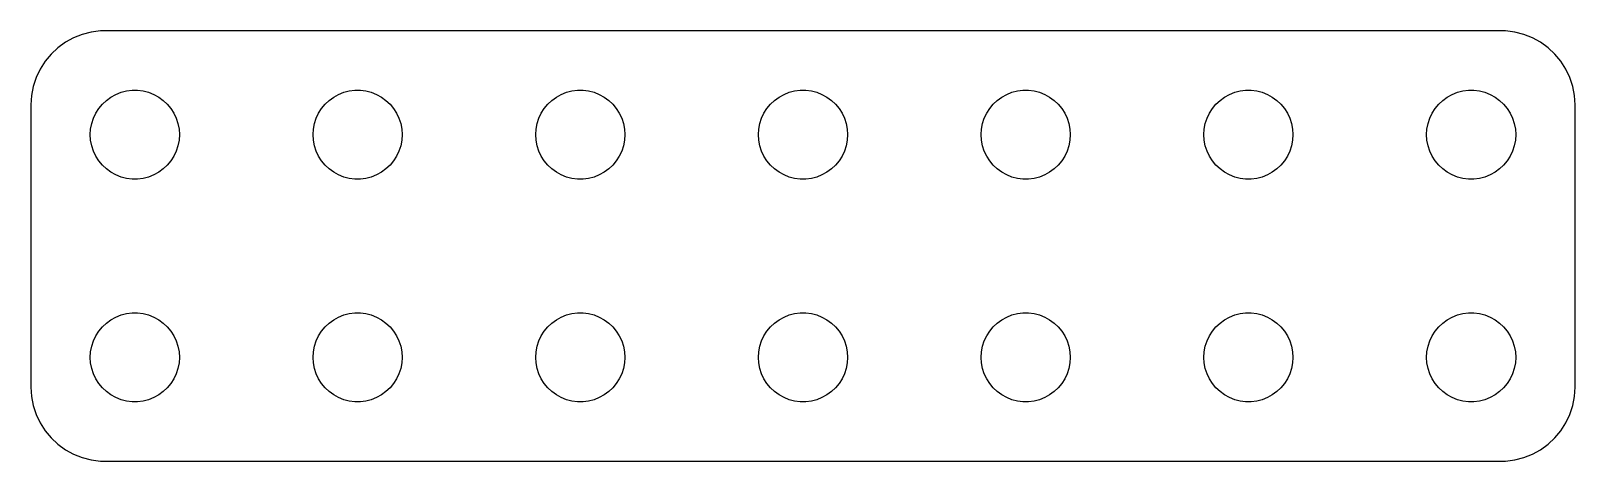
# Model space of a CAD drawing. Header units: metres. Extents: x -26 to 26, y -7.2 to 7.2.
import ezdxf

# ---------------------------------------------------------------- set-up
doc = ezdxf.new("R2010")
doc.units = ezdxf.units.M

msp = doc.modelspace()

# ---------------------------------------------------------------- linework, layer by layer
for p, q in [((-24.8396, 6.86081), (-25.0936, 6.67627)), ((-24.5644, 7.01205), (-24.8396, 6.86081)), ((-24.2725, 7.12764), (-24.5644, 7.01205)), ((-23.9684, 7.2057), (-24.2725, 7.12764)), ((-23.657, 7.24506), (-23.9684, 7.2057)), ((23.657, 7.24506), (-23.657, 7.24506)), ((23.9684, 7.2057), (23.657, 7.24506)), ((24.2725, 7.12764), (23.9684, 7.2057)), ((24.5644, 7.01205), (24.2725, 7.12764)), ((24.8396, 6.86081), (24.5644, 7.01205)), ((25.0936, 6.67627), (24.8396, 6.86081)), ((-25.3224, 6.46136), (-25.5225, 6.21945)), ((-25.0936, 6.67627), (-25.3224, 6.46136)), ((25.3224, 6.46136), (25.0936, 6.67627)), ((25.5225, 6.21945), (25.3224, 6.46136)), ((-25.6908, 5.95438), (-25.8244, 5.6703)), ((-25.5225, 6.21945), (-25.6908, 5.95438)), ((25.6908, 5.95438), (25.5225, 6.21945)), ((25.8244, 5.6703), (25.6908, 5.95438)), ((-25.9214, 5.37172), (-25.9803, 5.06332)), ((-25.8244, 5.6703), (-25.9214, 5.37172)), ((-22.9635, 5.17657), (-22.7811, 5.22342)), ((-22.7811, 5.22342), (-22.5942, 5.24704)), ((-22.5942, 5.24704), (-22.4058, 5.24704)), ((-22.4058, 5.24704), (-22.2189, 5.22342)), ((-22.2189, 5.22342), (-22.0365, 5.17657)), ((-15.4635, 5.17657), (-15.2811, 5.22342)), ((-15.2811, 5.22342), (-15.0942, 5.24704)), ((-15.0942, 5.24704), (-14.9058, 5.24704)), ((-14.9058, 5.24704), (-14.7189, 5.22342)), ((-14.7189, 5.22342), (-14.5365, 5.17657)), ((-7.96352, 5.17657), (-7.78107, 5.22342)), ((-7.78107, 5.22342), (-7.59418, 5.24704)), ((-7.59418, 5.24704), (-7.40581, 5.24704)), ((-7.40581, 5.24704), (-7.21892, 5.22342)), ((-7.21892, 5.22342), (-7.03647, 5.17657)), ((-0.463516, 5.17657), (-0.281067, 5.22342)), ((-0.281067, 5.22342), (-0.094177, 5.24704)), ((-0.094177, 5.24704), (0.094177, 5.24704)), ((0.094177, 5.24704), (0.281067, 5.22342)), ((0.281067, 5.22342), (0.463516, 5.17657)), ((7.03647, 5.17657), (7.21892, 5.22342)), ((7.21892, 5.22342), (7.40581, 5.24704)), ((7.40581, 5.24704), (7.59418, 5.24704)), ((7.59418, 5.24704), (7.78107, 5.22342)), ((7.78107, 5.22342), (7.96352, 5.17657)), ((14.5365, 5.17657), (14.7189, 5.22342)), ((14.7189, 5.22342), (14.9058, 5.24704)), ((14.9058, 5.24704), (15.0942, 5.24704)), ((15.0942, 5.24704), (15.2811, 5.22342)), ((15.2811, 5.22342), (15.4635, 5.17657)), ((22.0365, 5.17657), (22.2189, 5.22342)), ((22.2189, 5.22342), (22.4058, 5.24704)), ((22.4058, 5.24704), (22.5942, 5.24704)), ((22.5942, 5.24704), (22.7811, 5.22342)), ((22.7811, 5.22342), (22.9635, 5.17657)), ((25.9214, 5.37172), (25.8244, 5.6703)), ((25.9803, 5.06332), (25.9214, 5.37172)), ((-25.9803, 5.06332), (-26, 4.75)), ((-26, 4.75), (-26, -4.75)), ((-23.7135, 4.63167), (-23.5934, 4.77681)), ((-23.5934, 4.77681), (-23.4561, 4.90576)), ((-23.4561, 4.90576), (-23.3037, 5.01648)), ((-23.3037, 5.01648), (-23.1387, 5.10724)), ((-23.1387, 5.10724), (-22.9635, 5.17657)), ((-22.0365, 5.17657), (-21.8613, 5.10724)), ((-21.8613, 5.10724), (-21.6963, 5.01648)), ((-21.6963, 5.01648), (-21.5439, 4.90576)), ((-21.5439, 4.90576), (-21.4065, 4.77681)), ((-21.4065, 4.77681), (-21.2865, 4.63167)), ((-16.2135, 4.63167), (-16.0934, 4.77681)), ((-16.0934, 4.77681), (-15.9561, 4.90576)), ((-15.9561, 4.90576), (-15.8037, 5.01648)), ((-15.8037, 5.01648), (-15.6387, 5.10724)), ((-15.6387, 5.10724), (-15.4635, 5.17657)), ((-14.5365, 5.17657), (-14.3613, 5.10724)), ((-14.3613, 5.10724), (-14.1963, 5.01648)), ((-14.1963, 5.01648), (-14.0439, 4.90576)), ((-14.0439, 4.90576), (-13.9065, 4.77681)), ((-13.9065, 4.77681), (-13.7865, 4.63167)), ((-8.71352, 4.63167), (-8.59344, 4.77681)), ((-8.59344, 4.77681), (-8.45613, 4.90576)), ((-8.45613, 4.90576), (-8.30373, 5.01648)), ((-8.30373, 5.01648), (-8.13866, 5.10724)), ((-8.13866, 5.10724), (-7.96352, 5.17657)), ((-7.03647, 5.17657), (-6.86133, 5.10724)), ((-6.86133, 5.10724), (-6.69626, 5.01648)), ((-6.69626, 5.01648), (-6.54385, 4.90576)), ((-6.54385, 4.90576), (-6.40654, 4.77681)), ((-6.40654, 4.77681), (-6.28647, 4.63167)), ((-1.21352, 4.63167), (-1.09344, 4.77681)), ((-1.09344, 4.77681), (-0.956131, 4.90576)), ((-0.956131, 4.90576), (-0.803726, 5.01648)), ((-0.803726, 5.01648), (-0.638657, 5.10724)), ((-0.638657, 5.10724), (-0.463516, 5.17657)), ((0.463516, 5.17657), (0.638657, 5.10724)), ((0.638657, 5.10724), (0.803726, 5.01648)), ((0.803726, 5.01648), (0.956131, 4.90576)), ((0.956131, 4.90576), (1.09344, 4.77681)), ((1.09344, 4.77681), (1.21352, 4.63167)), ((6.28647, 4.63167), (6.40654, 4.77681)), ((6.40654, 4.77681), (6.54385, 4.90576)), ((6.54385, 4.90576), (6.69626, 5.01648)), ((6.69626, 5.01648), (6.86133, 5.10724)), ((6.86133, 5.10724), (7.03647, 5.17657)), ((7.96352, 5.17657), (8.13866, 5.10724)), ((8.13866, 5.10724), (8.30373, 5.01648)), ((8.30373, 5.01648), (8.45613, 4.90576)), ((8.45613, 4.90576), (8.59344, 4.77681)), ((8.59344, 4.77681), (8.71352, 4.63167)), ((13.7865, 4.63167), (13.9065, 4.77681)), ((13.9065, 4.77681), (14.0439, 4.90576)), ((14.0439, 4.90576), (14.1963, 5.01648)), ((14.1963, 5.01648), (14.3613, 5.10724)), ((14.3613, 5.10724), (14.5365, 5.17657)), ((15.4635, 5.17657), (15.6387, 5.10724)), ((15.6387, 5.10724), (15.8037, 5.01648)), ((15.8037, 5.01648), (15.9561, 4.90576)), ((15.9561, 4.90576), (16.0934, 4.77681)), ((16.0934, 4.77681), (16.2135, 4.63167)), ((21.2865, 4.63167), (21.4065, 4.77681)), ((21.4065, 4.77681), (21.5439, 4.90576)), ((21.5439, 4.90576), (21.6963, 5.01648)), ((21.6963, 5.01648), (21.8613, 5.10724)), ((21.8613, 5.10724), (22.0365, 5.17657)), ((22.9635, 5.17657), (23.1387, 5.10724)), ((23.1387, 5.10724), (23.3037, 5.01648)), ((23.3037, 5.01648), (23.4561, 4.90576)), ((23.4561, 4.90576), (23.5934, 4.77681)), ((23.5934, 4.77681), (23.7135, 4.63167)), ((26, 4.75), (25.9803, 5.06332)), ((26, -4.75), (26, 4.75)), ((-23.9529, 4.12303), (-23.8947, 4.30219)), ((-23.8947, 4.30219), (-23.8145, 4.47263)), ((-23.8145, 4.47263), (-23.7135, 4.63167)), ((-21.2865, 4.63167), (-21.1855, 4.47263)), ((-21.1855, 4.47263), (-21.1053, 4.30219)), ((-21.1053, 4.30219), (-21.0471, 4.12303)), ((-16.4529, 4.12303), (-16.3947, 4.30219)), ((-16.3947, 4.30219), (-16.3145, 4.47263)), ((-16.3145, 4.47263), (-16.2135, 4.63167)), ((-13.7865, 4.63167), (-13.6855, 4.47263)), ((-13.6855, 4.47263), (-13.6053, 4.30219)), ((-13.6053, 4.30219), (-13.5471, 4.12303)), ((-8.95287, 4.12303), (-8.89465, 4.30219)), ((-8.89465, 4.30219), (-8.81445, 4.47263)), ((-8.81445, 4.47263), (-8.71352, 4.63167)), ((-6.28647, 4.63167), (-6.18553, 4.47263)), ((-6.18553, 4.47263), (-6.10533, 4.30219)), ((-6.10533, 4.30219), (-6.04712, 4.12303)), ((-1.45287, 4.12303), (-1.39465, 4.30219)), ((-1.39465, 4.30219), (-1.31445, 4.47263)), ((-1.31445, 4.47263), (-1.21352, 4.63167)), ((1.21352, 4.63167), (1.31445, 4.47263)), ((1.31445, 4.47263), (1.39465, 4.30219)), ((1.39465, 4.30219), (1.45287, 4.12303)), ((6.04712, 4.12303), (6.10533, 4.30219)), ((6.10533, 4.30219), (6.18553, 4.47263)), ((6.18553, 4.47263), (6.28647, 4.63167)), ((8.71352, 4.63167), (8.81445, 4.47263)), ((8.81445, 4.47263), (8.89465, 4.30219)), ((8.89465, 4.30219), (8.95287, 4.12303)), ((13.5471, 4.12303), (13.6053, 4.30219)), ((13.6053, 4.30219), (13.6855, 4.47263)), ((13.6855, 4.47263), (13.7865, 4.63167)), ((16.2135, 4.63167), (16.3145, 4.47263)), ((16.3145, 4.47263), (16.3947, 4.30219)), ((16.3947, 4.30219), (16.4529, 4.12303)), ((21.0471, 4.12303), (21.1053, 4.30219)), ((21.1053, 4.30219), (21.1855, 4.47263)), ((21.1855, 4.47263), (21.2865, 4.63167)), ((23.7135, 4.63167), (23.8145, 4.47263)), ((23.8145, 4.47263), (23.8947, 4.30219)), ((23.8947, 4.30219), (23.9529, 4.12303)), ((-24, 3.75), (-23.9882, 3.93799)), ((-23.9882, 3.562), (-24, 3.75)), ((-23.9882, 3.93799), (-23.9529, 4.12303)), ((-21.0471, 4.12303), (-21.0118, 3.93799)), ((-21.0118, 3.93799), (-21, 3.75)), ((-21, 3.75), (-21.0118, 3.562)), ((-16.5, 3.75), (-16.4882, 3.93799)), ((-16.4882, 3.562), (-16.5, 3.75)), ((-16.4882, 3.93799), (-16.4529, 4.12303)), ((-13.5471, 4.12303), (-13.5118, 3.93799)), ((-13.5118, 3.93799), (-13.5, 3.75)), ((-13.5, 3.75), (-13.5118, 3.562)), ((-9, 3.75), (-8.98816, 3.93799)), ((-8.98816, 3.562), (-9, 3.75)), ((-8.98816, 3.93799), (-8.95287, 4.12303)), ((-6.04712, 4.12303), (-6.01183, 3.93799)), ((-6.01183, 3.93799), (-6, 3.75)), ((-6, 3.75), (-6.01183, 3.562)), ((-1.5, 3.75), (-1.48816, 3.93799)), ((-1.48816, 3.562), (-1.5, 3.75)), ((-1.48816, 3.93799), (-1.45287, 4.12303)), ((1.45287, 4.12303), (1.48816, 3.93799)), ((1.48816, 3.93799), (1.5, 3.75)), ((1.5, 3.75), (1.48816, 3.562)), ((6, 3.75), (6.01183, 3.93799)), ((6.01183, 3.562), (6, 3.75)), ((6.01183, 3.93799), (6.04712, 4.12303)), ((8.95287, 4.12303), (8.98816, 3.93799)), ((8.98816, 3.93799), (9, 3.75)), ((9, 3.75), (8.98816, 3.562)), ((13.5, 3.75), (13.5118, 3.93799)), ((13.5118, 3.562), (13.5, 3.75)), ((13.5118, 3.93799), (13.5471, 4.12303)), ((16.4529, 4.12303), (16.4882, 3.93799)), ((16.4882, 3.93799), (16.5, 3.75)), ((16.5, 3.75), (16.4882, 3.562)), ((21, 3.75), (21.0118, 3.93799)), ((21.0118, 3.562), (21, 3.75)), ((21.0118, 3.93799), (21.0471, 4.12303)), ((23.9529, 4.12303), (23.9882, 3.93799)), ((23.9882, 3.93799), (24, 3.75)), ((24, 3.75), (23.9882, 3.562)), ((-23.9529, 3.37695), (-23.9882, 3.562)), ((-23.8947, 3.1978), (-23.9529, 3.37695)), ((-23.8145, 3.02736), (-23.8947, 3.1978)), ((-21.1053, 3.1978), (-21.1855, 3.02736)), ((-21.0471, 3.37695), (-21.1053, 3.1978)), ((-21.0118, 3.562), (-21.0471, 3.37695)), ((-16.4529, 3.37695), (-16.4882, 3.562)), ((-16.3947, 3.1978), (-16.4529, 3.37695)), ((-16.3145, 3.02736), (-16.3947, 3.1978)), ((-13.6053, 3.1978), (-13.6855, 3.02736)), ((-13.5471, 3.37695), (-13.6053, 3.1978)), ((-13.5118, 3.562), (-13.5471, 3.37695)), ((-8.95287, 3.37695), (-8.98816, 3.562)), ((-8.89465, 3.1978), (-8.95287, 3.37695)), ((-8.81445, 3.02736), (-8.89465, 3.1978)), ((-6.10533, 3.1978), (-6.18553, 3.02736)), ((-6.04712, 3.37695), (-6.10533, 3.1978)), ((-6.01183, 3.562), (-6.04712, 3.37695)), ((-1.45287, 3.37695), (-1.48816, 3.562)), ((-1.39465, 3.1978), (-1.45287, 3.37695)), ((-1.31445, 3.02736), (-1.39465, 3.1978)), ((1.39465, 3.1978), (1.31445, 3.02736)), ((1.45287, 3.37695), (1.39465, 3.1978)), ((1.48816, 3.562), (1.45287, 3.37695)), ((6.04712, 3.37695), (6.01183, 3.562)), ((6.10533, 3.1978), (6.04712, 3.37695)), ((6.18553, 3.02736), (6.10533, 3.1978)), ((8.89465, 3.1978), (8.81445, 3.02736)), ((8.95287, 3.37695), (8.89465, 3.1978)), ((8.98816, 3.562), (8.95287, 3.37695)), ((13.5471, 3.37695), (13.5118, 3.562)), ((13.6053, 3.1978), (13.5471, 3.37695)), ((13.6855, 3.02736), (13.6053, 3.1978)), ((16.3947, 3.1978), (16.3145, 3.02736)), ((16.4529, 3.37695), (16.3947, 3.1978)), ((16.4882, 3.562), (16.4529, 3.37695)), ((21.0471, 3.37695), (21.0118, 3.562)), ((21.1053, 3.1978), (21.0471, 3.37695)), ((21.1855, 3.02736), (21.1053, 3.1978)), ((23.8947, 3.1978), (23.8145, 3.02736)), ((23.9529, 3.37695), (23.8947, 3.1978)), ((23.9882, 3.562), (23.9529, 3.37695)), ((-23.7135, 2.86832), (-23.8145, 3.02736)), ((-23.5934, 2.72318), (-23.7135, 2.86832)), ((-23.4561, 2.59422), (-23.5934, 2.72318)), ((-21.4065, 2.72318), (-21.5439, 2.59422)), ((-21.2865, 2.86832), (-21.4065, 2.72318)), ((-21.1855, 3.02736), (-21.2865, 2.86832)), ((-16.2135, 2.86832), (-16.3145, 3.02736)), ((-16.0934, 2.72318), (-16.2135, 2.86832)), ((-15.9561, 2.59422), (-16.0934, 2.72318)), ((-13.9065, 2.72318), (-14.0439, 2.59422)), ((-13.7865, 2.86832), (-13.9065, 2.72318)), ((-13.6855, 3.02736), (-13.7865, 2.86832)), ((-8.71352, 2.86832), (-8.81445, 3.02736)), ((-8.59344, 2.72318), (-8.71352, 2.86832)), ((-8.45613, 2.59422), (-8.59344, 2.72318)), ((-6.40654, 2.72318), (-6.54385, 2.59422)), ((-6.28647, 2.86832), (-6.40654, 2.72318)), ((-6.18553, 3.02736), (-6.28647, 2.86832)), ((-1.21352, 2.86832), (-1.31445, 3.02736)), ((-1.09344, 2.72318), (-1.21352, 2.86832)), ((-0.956131, 2.59422), (-1.09344, 2.72318)), ((1.09344, 2.72318), (0.956131, 2.59422)), ((1.21352, 2.86832), (1.09344, 2.72318)), ((1.31445, 3.02736), (1.21352, 2.86832)), ((6.28647, 2.86832), (6.18553, 3.02736)), ((6.40654, 2.72318), (6.28647, 2.86832)), ((6.54385, 2.59422), (6.40654, 2.72318)), ((8.59344, 2.72318), (8.45613, 2.59422)), ((8.71352, 2.86832), (8.59344, 2.72318)), ((8.81445, 3.02736), (8.71352, 2.86832)), ((13.7865, 2.86832), (13.6855, 3.02736)), ((13.9065, 2.72318), (13.7865, 2.86832)), ((14.0439, 2.59422), (13.9065, 2.72318)), ((16.0934, 2.72318), (15.9561, 2.59422)), ((16.2135, 2.86832), (16.0934, 2.72318)), ((16.3145, 3.02736), (16.2135, 2.86832)), ((21.2865, 2.86832), (21.1855, 3.02736)), ((21.4065, 2.72318), (21.2865, 2.86832)), ((21.5439, 2.59422), (21.4065, 2.72318)), ((23.5934, 2.72318), (23.4561, 2.59422)), ((23.7135, 2.86832), (23.5934, 2.72318)), ((23.8145, 3.02736), (23.7135, 2.86832)), ((-23.3037, 2.48351), (-23.4561, 2.59422)), ((-23.1387, 2.39275), (-23.3037, 2.48351)), ((-22.9635, 2.32341), (-23.1387, 2.39275)), ((-22.7811, 2.27657), (-22.9635, 2.32341)), ((-22.5942, 2.25294), (-22.7811, 2.27657)), ((-22.4058, 2.25294), (-22.5942, 2.25294)), ((-22.2189, 2.27657), (-22.4058, 2.25294)), ((-22.0365, 2.32341), (-22.2189, 2.27657)), ((-21.8613, 2.39275), (-22.0365, 2.32341)), ((-21.6963, 2.48351), (-21.8613, 2.39275)), ((-21.5439, 2.59422), (-21.6963, 2.48351)), ((-15.8037, 2.48351), (-15.9561, 2.59422)), ((-15.6387, 2.39275), (-15.8037, 2.48351)), ((-15.4635, 2.32341), (-15.6387, 2.39275)), ((-15.2811, 2.27657), (-15.4635, 2.32341)), ((-15.0942, 2.25294), (-15.2811, 2.27657)), ((-14.9058, 2.25294), (-15.0942, 2.25294)), ((-14.7189, 2.27657), (-14.9058, 2.25294)), ((-14.5365, 2.32341), (-14.7189, 2.27657)), ((-14.3613, 2.39275), (-14.5365, 2.32341)), ((-14.1963, 2.48351), (-14.3613, 2.39275)), ((-14.0439, 2.59422), (-14.1963, 2.48351)), ((-8.30373, 2.48351), (-8.45613, 2.59422)), ((-8.13866, 2.39275), (-8.30373, 2.48351)), ((-7.96352, 2.32341), (-8.13866, 2.39275)), ((-7.78107, 2.27657), (-7.96352, 2.32341)), ((-7.59418, 2.25294), (-7.78107, 2.27657)), ((-7.40581, 2.25294), (-7.59418, 2.25294)), ((-7.21892, 2.27657), (-7.40581, 2.25294)), ((-7.03647, 2.32341), (-7.21892, 2.27657)), ((-6.86133, 2.39275), (-7.03647, 2.32341)), ((-6.69626, 2.48351), (-6.86133, 2.39275)), ((-6.54385, 2.59422), (-6.69626, 2.48351)), ((-0.803726, 2.48351), (-0.956131, 2.59422)), ((-0.638657, 2.39275), (-0.803726, 2.48351)), ((-0.463516, 2.32341), (-0.638657, 2.39275)), ((-0.281067, 2.27657), (-0.463516, 2.32341)), ((-0.094177, 2.25294), (-0.281067, 2.27657)), ((0.094177, 2.25294), (-0.094177, 2.25294)), ((0.281067, 2.27657), (0.094177, 2.25294)), ((0.463516, 2.32341), (0.281067, 2.27657)), ((0.638657, 2.39275), (0.463516, 2.32341)), ((0.803726, 2.48351), (0.638657, 2.39275)), ((0.956131, 2.59422), (0.803726, 2.48351)), ((6.69626, 2.48351), (6.54385, 2.59422)), ((6.86133, 2.39275), (6.69626, 2.48351)), ((7.03647, 2.32341), (6.86133, 2.39275)), ((7.21892, 2.27657), (7.03647, 2.32341)), ((7.40581, 2.25294), (7.21892, 2.27657)), ((7.59418, 2.25294), (7.40581, 2.25294)), ((7.78107, 2.27657), (7.59418, 2.25294)), ((7.96352, 2.32341), (7.78107, 2.27657)), ((8.13866, 2.39275), (7.96352, 2.32341)), ((8.30373, 2.48351), (8.13866, 2.39275)), ((8.45613, 2.59422), (8.30373, 2.48351)), ((14.1963, 2.48351), (14.0439, 2.59422)), ((14.3613, 2.39275), (14.1963, 2.48351)), ((14.5365, 2.32341), (14.3613, 2.39275)), ((14.7189, 2.27657), (14.5365, 2.32341)), ((14.9058, 2.25294), (14.7189, 2.27657)), ((15.0942, 2.25294), (14.9058, 2.25294)), ((15.2811, 2.27657), (15.0942, 2.25294)), ((15.4635, 2.32341), (15.2811, 2.27657)), ((15.6387, 2.39275), (15.4635, 2.32341)), ((15.8037, 2.48351), (15.6387, 2.39275)), ((15.9561, 2.59422), (15.8037, 2.48351)), ((21.6963, 2.48351), (21.5439, 2.59422)), ((21.8613, 2.39275), (21.6963, 2.48351)), ((22.0365, 2.32341), (21.8613, 2.39275)), ((22.2189, 2.27657), (22.0365, 2.32341)), ((22.4058, 2.25294), (22.2189, 2.27657)), ((22.5942, 2.25294), (22.4058, 2.25294)), ((22.7811, 2.27657), (22.5942, 2.25294)), ((22.9635, 2.32341), (22.7811, 2.27657)), ((23.1387, 2.39275), (22.9635, 2.32341)), ((23.3037, 2.48351), (23.1387, 2.39275)), ((23.4561, 2.59422), (23.3037, 2.48351)), ((-23.5934, -2.72318), (-23.4561, -2.59422)), ((-23.4561, -2.59422), (-23.3037, -2.48351)), ((-23.3037, -2.48351), (-23.1387, -2.39275)), ((-23.1387, -2.39275), (-22.9635, -2.32341)), ((-22.9635, -2.32341), (-22.7811, -2.27657)), ((-22.7811, -2.27657), (-22.5942, -2.25294)), ((-22.5942, -2.25294), (-22.4058, -2.25294)), ((-22.4058, -2.25294), (-22.2189, -2.27657)), ((-22.2189, -2.27657), (-22.0365, -2.32341)), ((-22.0365, -2.32341), (-21.8613, -2.39275)), ((-21.8613, -2.39275), (-21.6963, -2.48351)), ((-21.6963, -2.48351), (-21.5439, -2.59422)), ((-21.5439, -2.59422), (-21.4065, -2.72318)), ((-16.0934, -2.72318), (-15.9561, -2.59422)), ((-15.9561, -2.59422), (-15.8037, -2.48351)), ((-15.8037, -2.48351), (-15.6387, -2.39275)), ((-15.6387, -2.39275), (-15.4635, -2.32341)), ((-15.4635, -2.32341), (-15.2811, -2.27657)), ((-15.2811, -2.27657), (-15.0942, -2.25294)), ((-15.0942, -2.25294), (-14.9058, -2.25294)), ((-14.9058, -2.25294), (-14.7189, -2.27657)), ((-14.7189, -2.27657), (-14.5365, -2.32341)), ((-14.5365, -2.32341), (-14.3613, -2.39275)), ((-14.3613, -2.39275), (-14.1963, -2.48351)), ((-14.1963, -2.48351), (-14.0439, -2.59422)), ((-14.0439, -2.59422), (-13.9065, -2.72318)), ((-8.59344, -2.72318), (-8.45613, -2.59422)), ((-8.45613, -2.59422), (-8.30373, -2.48351)), ((-8.30373, -2.48351), (-8.13866, -2.39275)), ((-8.13866, -2.39275), (-7.96352, -2.32341)), ((-7.96352, -2.32341), (-7.78107, -2.27657)), ((-7.78107, -2.27657), (-7.59418, -2.25294)), ((-7.59418, -2.25294), (-7.40581, -2.25294)), ((-7.40581, -2.25294), (-7.21892, -2.27657)), ((-7.21892, -2.27657), (-7.03647, -2.32341)), ((-7.03647, -2.32341), (-6.86133, -2.39275)), ((-6.86133, -2.39275), (-6.69626, -2.48351)), ((-6.69626, -2.48351), (-6.54385, -2.59422)), ((-6.54385, -2.59422), (-6.40654, -2.72318)), ((-1.09344, -2.72318), (-0.956131, -2.59422)), ((-0.956131, -2.59422), (-0.803726, -2.48351)), ((-0.803726, -2.48351), (-0.638657, -2.39275)), ((-0.638657, -2.39275), (-0.463516, -2.32341)), ((-0.463516, -2.32341), (-0.281067, -2.27657)), ((-0.281067, -2.27657), (-0.094177, -2.25294)), ((-0.094177, -2.25294), (0.094177, -2.25294)), ((0.094177, -2.25294), (0.281067, -2.27657)), ((0.281067, -2.27657), (0.463516, -2.32341)), ((0.463516, -2.32341), (0.638657, -2.39275)), ((0.638657, -2.39275), (0.803726, -2.48351)), ((0.803726, -2.48351), (0.956131, -2.59422)), ((0.956131, -2.59422), (1.09344, -2.72318)), ((6.40654, -2.72318), (6.54385, -2.59422)), ((6.54385, -2.59422), (6.69626, -2.48351)), ((6.69626, -2.48351), (6.86133, -2.39275)), ((6.86133, -2.39275), (7.03647, -2.32341)), ((7.03647, -2.32341), (7.21892, -2.27657)), ((7.21892, -2.27657), (7.40581, -2.25294)), ((7.40581, -2.25294), (7.59418, -2.25294)), ((7.59418, -2.25294), (7.78107, -2.27657)), ((7.78107, -2.27657), (7.96352, -2.32341)), ((7.96352, -2.32341), (8.13866, -2.39275)), ((8.13866, -2.39275), (8.30373, -2.48351)), ((8.30373, -2.48351), (8.45613, -2.59422)), ((8.45613, -2.59422), (8.59344, -2.72318)), ((13.9065, -2.72318), (14.0439, -2.59422)), ((14.0439, -2.59422), (14.1963, -2.48351)), ((14.1963, -2.48351), (14.3613, -2.39275)), ((14.3613, -2.39275), (14.5365, -2.32341)), ((14.5365, -2.32341), (14.7189, -2.27657)), ((14.7189, -2.27657), (14.9058, -2.25294)), ((14.9058, -2.25294), (15.0942, -2.25294)), ((15.0942, -2.25294), (15.2811, -2.27657)), ((15.2811, -2.27657), (15.4635, -2.32341)), ((15.4635, -2.32341), (15.6387, -2.39275)), ((15.6387, -2.39275), (15.8037, -2.48351)), ((15.8037, -2.48351), (15.9561, -2.59422)), ((15.9561, -2.59422), (16.0934, -2.72318)), ((21.4065, -2.72318), (21.5439, -2.59422)), ((21.5439, -2.59422), (21.6963, -2.48351)), ((21.6963, -2.48351), (21.8613, -2.39275)), ((21.8613, -2.39275), (22.0365, -2.32341)), ((22.0365, -2.32341), (22.2189, -2.27657)), ((22.2189, -2.27657), (22.4058, -2.25294)), ((22.4058, -2.25294), (22.5942, -2.25294)), ((22.5942, -2.25294), (22.7811, -2.27657)), ((22.7811, -2.27657), (22.9635, -2.32341)), ((22.9635, -2.32341), (23.1387, -2.39275)), ((23.1387, -2.39275), (23.3037, -2.48351)), ((23.3037, -2.48351), (23.4561, -2.59422)), ((23.4561, -2.59422), (23.5934, -2.72318)), ((-23.8947, -3.1978), (-23.8145, -3.02736)), ((-23.8145, -3.02736), (-23.7135, -2.86832)), ((-23.7135, -2.86832), (-23.5934, -2.72318)), ((-21.4065, -2.72318), (-21.2865, -2.86832)), ((-21.2865, -2.86832), (-21.1855, -3.02736)), ((-21.1855, -3.02736), (-21.1053, -3.1978)), ((-16.3947, -3.1978), (-16.3145, -3.02736)), ((-16.3145, -3.02736), (-16.2135, -2.86832)), ((-16.2135, -2.86832), (-16.0934, -2.72318)), ((-13.9065, -2.72318), (-13.7865, -2.86832)), ((-13.7865, -2.86832), (-13.6855, -3.02736)), ((-13.6855, -3.02736), (-13.6053, -3.1978)), ((-8.89465, -3.1978), (-8.81445, -3.02736)), ((-8.81445, -3.02736), (-8.71352, -2.86832)), ((-8.71352, -2.86832), (-8.59344, -2.72318)), ((-6.40654, -2.72318), (-6.28647, -2.86832)), ((-6.28647, -2.86832), (-6.18553, -3.02736)), ((-6.18553, -3.02736), (-6.10533, -3.1978)), ((-1.39465, -3.1978), (-1.31445, -3.02736)), ((-1.31445, -3.02736), (-1.21352, -2.86832)), ((-1.21352, -2.86832), (-1.09344, -2.72318)), ((1.09344, -2.72318), (1.21352, -2.86832)), ((1.21352, -2.86832), (1.31445, -3.02736)), ((1.31445, -3.02736), (1.39465, -3.1978)), ((6.10533, -3.1978), (6.18553, -3.02736)), ((6.18553, -3.02736), (6.28647, -2.86832)), ((6.28647, -2.86832), (6.40654, -2.72318)), ((8.59344, -2.72318), (8.71352, -2.86832)), ((8.71352, -2.86832), (8.81445, -3.02736)), ((8.81445, -3.02736), (8.89465, -3.1978)), ((13.6053, -3.1978), (13.6855, -3.02736)), ((13.6855, -3.02736), (13.7865, -2.86832)), ((13.7865, -2.86832), (13.9065, -2.72318)), ((16.0934, -2.72318), (16.2135, -2.86832)), ((16.2135, -2.86832), (16.3145, -3.02736)), ((16.3145, -3.02736), (16.3947, -3.1978)), ((21.1053, -3.1978), (21.1855, -3.02736)), ((21.1855, -3.02736), (21.2865, -2.86832)), ((21.2865, -2.86832), (21.4065, -2.72318)), ((23.5934, -2.72318), (23.7135, -2.86832)), ((23.7135, -2.86832), (23.8145, -3.02736)), ((23.8145, -3.02736), (23.8947, -3.1978)), ((-24, -3.75), (-23.9882, -3.562)), ((-23.9882, -3.562), (-23.9529, -3.37695)), ((-23.9529, -3.37695), (-23.8947, -3.1978)), ((-21.1053, -3.1978), (-21.0471, -3.37695)), ((-21.0471, -3.37695), (-21.0118, -3.562)), ((-21.0118, -3.562), (-21, -3.75)), ((-16.5, -3.75), (-16.4882, -3.562)), ((-16.4882, -3.562), (-16.4529, -3.37695)), ((-16.4529, -3.37695), (-16.3947, -3.1978)), ((-13.6053, -3.1978), (-13.5471, -3.37695)), ((-13.5471, -3.37695), (-13.5118, -3.562)), ((-13.5118, -3.562), (-13.5, -3.75)), ((-9, -3.75), (-8.98816, -3.562)), ((-8.98816, -3.562), (-8.95287, -3.37695)), ((-8.95287, -3.37695), (-8.89465, -3.1978)), ((-6.10533, -3.1978), (-6.04712, -3.37695)), ((-6.04712, -3.37695), (-6.01183, -3.562)), ((-6.01183, -3.562), (-6, -3.75)), ((-1.5, -3.75), (-1.48816, -3.562)), ((-1.48816, -3.562), (-1.45287, -3.37695)), ((-1.45287, -3.37695), (-1.39465, -3.1978)), ((1.39465, -3.1978), (1.45287, -3.37695)), ((1.45287, -3.37695), (1.48816, -3.562)), ((1.48816, -3.562), (1.5, -3.75)), ((6, -3.75), (6.01183, -3.562)), ((6.01183, -3.562), (6.04712, -3.37695)), ((6.04712, -3.37695), (6.10533, -3.1978)), ((8.89465, -3.1978), (8.95287, -3.37695)), ((8.95287, -3.37695), (8.98816, -3.562)), ((8.98816, -3.562), (9, -3.75)), ((13.5, -3.75), (13.5118, -3.562)), ((13.5118, -3.562), (13.5471, -3.37695)), ((13.5471, -3.37695), (13.6053, -3.1978)), ((16.3947, -3.1978), (16.4529, -3.37695)), ((16.4529, -3.37695), (16.4882, -3.562)), ((16.4882, -3.562), (16.5, -3.75)), ((21, -3.75), (21.0118, -3.562)), ((21.0118, -3.562), (21.0471, -3.37695)), ((21.0471, -3.37695), (21.1053, -3.1978)), ((23.8947, -3.1978), (23.9529, -3.37695)), ((23.9529, -3.37695), (23.9882, -3.562)), ((23.9882, -3.562), (24, -3.75)), ((-23.9882, -3.93799), (-24, -3.75)), ((-23.9529, -4.12303), (-23.9882, -3.93799)), ((-23.8947, -4.30219), (-23.9529, -4.12303)), ((-21.0471, -4.12303), (-21.1053, -4.30219)), ((-21.0118, -3.93799), (-21.0471, -4.12303)), ((-21, -3.75), (-21.0118, -3.93799)), ((-16.4882, -3.93799), (-16.5, -3.75)), ((-16.4529, -4.12303), (-16.4882, -3.93799)), ((-16.3947, -4.30219), (-16.4529, -4.12303)), ((-13.5471, -4.12303), (-13.6053, -4.30219)), ((-13.5118, -3.93799), (-13.5471, -4.12303)), ((-13.5, -3.75), (-13.5118, -3.93799)), ((-8.98816, -3.93799), (-9, -3.75)), ((-8.95287, -4.12303), (-8.98816, -3.93799)), ((-8.89465, -4.30219), (-8.95287, -4.12303)), ((-6.04712, -4.12303), (-6.10533, -4.30219)), ((-6.01183, -3.93799), (-6.04712, -4.12303)), ((-6, -3.75), (-6.01183, -3.93799)), ((-1.48816, -3.93799), (-1.5, -3.75)), ((-1.45287, -4.12303), (-1.48816, -3.93799)), ((-1.39465, -4.30219), (-1.45287, -4.12303)), ((1.45287, -4.12303), (1.39465, -4.30219)), ((1.48816, -3.93799), (1.45287, -4.12303)), ((1.5, -3.75), (1.48816, -3.93799)), ((6.01183, -3.93799), (6, -3.75)), ((6.04712, -4.12303), (6.01183, -3.93799)), ((6.10533, -4.30219), (6.04712, -4.12303)), ((8.95287, -4.12303), (8.89465, -4.30219)), ((8.98816, -3.93799), (8.95287, -4.12303)), ((9, -3.75), (8.98816, -3.93799)), ((13.5118, -3.93799), (13.5, -3.75)), ((13.5471, -4.12303), (13.5118, -3.93799)), ((13.6053, -4.30219), (13.5471, -4.12303)), ((16.4529, -4.12303), (16.3947, -4.30219)), ((16.4882, -3.93799), (16.4529, -4.12303)), ((16.5, -3.75), (16.4882, -3.93799)), ((21.0118, -3.93799), (21, -3.75)), ((21.0471, -4.12303), (21.0118, -3.93799)), ((21.1053, -4.30219), (21.0471, -4.12303)), ((23.9529, -4.12303), (23.8947, -4.30219)), ((23.9882, -3.93799), (23.9529, -4.12303)), ((24, -3.75), (23.9882, -3.93799)), ((-23.8145, -4.47263), (-23.8947, -4.30219)), ((-23.7135, -4.63167), (-23.8145, -4.47263)), ((-23.5934, -4.77681), (-23.7135, -4.63167)), ((-21.2865, -4.63167), (-21.4065, -4.77681)), ((-21.1855, -4.47263), (-21.2865, -4.63167)), ((-21.1053, -4.30219), (-21.1855, -4.47263)), ((-16.3145, -4.47263), (-16.3947, -4.30219)), ((-16.2135, -4.63167), (-16.3145, -4.47263)), ((-16.0934, -4.77681), (-16.2135, -4.63167)), ((-13.7865, -4.63167), (-13.9065, -4.77681)), ((-13.6855, -4.47263), (-13.7865, -4.63167)), ((-13.6053, -4.30219), (-13.6855, -4.47263)), ((-8.81445, -4.47263), (-8.89465, -4.30219)), ((-8.71352, -4.63167), (-8.81445, -4.47263)), ((-8.59344, -4.77681), (-8.71352, -4.63167)), ((-6.28647, -4.63167), (-6.40654, -4.77681)), ((-6.18553, -4.47263), (-6.28647, -4.63167)), ((-6.10533, -4.30219), (-6.18553, -4.47263)), ((-1.31445, -4.47263), (-1.39465, -4.30219)), ((-1.21352, -4.63167), (-1.31445, -4.47263)), ((-1.09344, -4.77681), (-1.21352, -4.63167)), ((1.21352, -4.63167), (1.09344, -4.77681)), ((1.31445, -4.47263), (1.21352, -4.63167)), ((1.39465, -4.30219), (1.31445, -4.47263)), ((6.18553, -4.47263), (6.10533, -4.30219)), ((6.28647, -4.63167), (6.18553, -4.47263)), ((6.40654, -4.77681), (6.28647, -4.63167)), ((8.71352, -4.63167), (8.59344, -4.77681)), ((8.81445, -4.47263), (8.71352, -4.63167)), ((8.89465, -4.30219), (8.81445, -4.47263)), ((13.6855, -4.47263), (13.6053, -4.30219)), ((13.7865, -4.63167), (13.6855, -4.47263)), ((13.9065, -4.77681), (13.7865, -4.63167)), ((16.2135, -4.63167), (16.0934, -4.77681)), ((16.3145, -4.47263), (16.2135, -4.63167)), ((16.3947, -4.30219), (16.3145, -4.47263)), ((21.1855, -4.47263), (21.1053, -4.30219)), ((21.2865, -4.63167), (21.1855, -4.47263)), ((21.4065, -4.77681), (21.2865, -4.63167)), ((23.7135, -4.63167), (23.5934, -4.77681)), ((23.8145, -4.47263), (23.7135, -4.63167)), ((23.8947, -4.30219), (23.8145, -4.47263)), ((-26, -4.75), (-25.9803, -5.06332)), ((-25.9803, -5.06332), (-25.9214, -5.37172)), ((-23.4561, -4.90576), (-23.5934, -4.77681)), ((-23.3037, -5.01648), (-23.4561, -4.90576)), ((-23.1387, -5.10724), (-23.3037, -5.01648)), ((-22.9635, -5.17657), (-23.1387, -5.10724)), ((-22.7811, -5.22342), (-22.9635, -5.17657)), ((-22.0365, -5.17657), (-22.2189, -5.22342)), ((-21.8613, -5.10724), (-22.0365, -5.17657)), ((-21.6963, -5.01648), (-21.8613, -5.10724)), ((-21.5439, -4.90576), (-21.6963, -5.01648)), ((-21.4065, -4.77681), (-21.5439, -4.90576)), ((-15.9561, -4.90576), (-16.0934, -4.77681)), ((-15.8037, -5.01648), (-15.9561, -4.90576)), ((-15.6387, -5.10724), (-15.8037, -5.01648)), ((-15.4635, -5.17657), (-15.6387, -5.10724)), ((-15.2811, -5.22342), (-15.4635, -5.17657)), ((-14.5365, -5.17657), (-14.7189, -5.22342)), ((-14.3613, -5.10724), (-14.5365, -5.17657)), ((-14.1963, -5.01648), (-14.3613, -5.10724)), ((-14.0439, -4.90576), (-14.1963, -5.01648)), ((-13.9065, -4.77681), (-14.0439, -4.90576)), ((-8.45613, -4.90576), (-8.59344, -4.77681)), ((-8.30373, -5.01648), (-8.45613, -4.90576)), ((-8.13866, -5.10724), (-8.30373, -5.01648)), ((-7.96352, -5.17657), (-8.13866, -5.10724)), ((-7.78107, -5.22342), (-7.96352, -5.17657)), ((-7.03647, -5.17657), (-7.21892, -5.22342)), ((-6.86133, -5.10724), (-7.03647, -5.17657)), ((-6.69626, -5.01648), (-6.86133, -5.10724)), ((-6.54385, -4.90576), (-6.69626, -5.01648)), ((-6.40654, -4.77681), (-6.54385, -4.90576)), ((-0.956131, -4.90576), (-1.09344, -4.77681)), ((-0.803726, -5.01648), (-0.956131, -4.90576)), ((-0.638657, -5.10724), (-0.803726, -5.01648)), ((-0.463516, -5.17657), (-0.638657, -5.10724)), ((-0.281067, -5.22342), (-0.463516, -5.17657)), ((0.463516, -5.17657), (0.281067, -5.22342)), ((0.638657, -5.10724), (0.463516, -5.17657)), ((0.803726, -5.01648), (0.638657, -5.10724)), ((0.956131, -4.90576), (0.803726, -5.01648)), ((1.09344, -4.77681), (0.956131, -4.90576)), ((6.54385, -4.90576), (6.40654, -4.77681)), ((6.69626, -5.01648), (6.54385, -4.90576)), ((6.86133, -5.10724), (6.69626, -5.01648)), ((7.03647, -5.17657), (6.86133, -5.10724)), ((7.21892, -5.22342), (7.03647, -5.17657)), ((7.96352, -5.17657), (7.78107, -5.22342)), ((8.13866, -5.10724), (7.96352, -5.17657)), ((8.30373, -5.01648), (8.13866, -5.10724)), ((8.45613, -4.90576), (8.30373, -5.01648)), ((8.59344, -4.77681), (8.45613, -4.90576)), ((14.0439, -4.90576), (13.9065, -4.77681)), ((14.1963, -5.01648), (14.0439, -4.90576)), ((14.3613, -5.10724), (14.1963, -5.01648)), ((14.5365, -5.17657), (14.3613, -5.10724)), ((14.7189, -5.22342), (14.5365, -5.17657)), ((15.4635, -5.17657), (15.2811, -5.22342)), ((15.6387, -5.10724), (15.4635, -5.17657)), ((15.8037, -5.01648), (15.6387, -5.10724)), ((15.9561, -4.90576), (15.8037, -5.01648)), ((16.0934, -4.77681), (15.9561, -4.90576)), ((21.5439, -4.90576), (21.4065, -4.77681)), ((21.6963, -5.01648), (21.5439, -4.90576)), ((21.8613, -5.10724), (21.6963, -5.01648)), ((22.0365, -5.17657), (21.8613, -5.10724)), ((22.2189, -5.22342), (22.0365, -5.17657)), ((22.9635, -5.17657), (22.7811, -5.22342)), ((23.1387, -5.10724), (22.9635, -5.17657)), ((23.3037, -5.01648), (23.1387, -5.10724)), ((23.4561, -4.90576), (23.3037, -5.01648)), ((23.5934, -4.77681), (23.4561, -4.90576)), ((25.9214, -5.37172), (25.9803, -5.06332)), ((25.9803, -5.06332), (26, -4.75)), ((-25.9214, -5.37172), (-25.8244, -5.6703)), ((-25.8244, -5.6703), (-25.6908, -5.95438)), ((-22.5942, -5.24704), (-22.7811, -5.22342)), ((-22.4058, -5.24704), (-22.5942, -5.24704)), ((-22.2189, -5.22342), (-22.4058, -5.24704)), ((-15.0942, -5.24704), (-15.2811, -5.22342)), ((-14.9058, -5.24704), (-15.0942, -5.24704)), ((-14.7189, -5.22342), (-14.9058, -5.24704)), ((-7.59418, -5.24704), (-7.78107, -5.22342)), ((-7.40581, -5.24704), (-7.59418, -5.24704)), ((-7.21892, -5.22342), (-7.40581, -5.24704)), ((-0.094177, -5.24704), (-0.281067, -5.22342)), ((0.094177, -5.24704), (-0.094177, -5.24704)), ((0.281067, -5.22342), (0.094177, -5.24704)), ((7.40581, -5.24704), (7.21892, -5.22342)), ((7.59418, -5.24704), (7.40581, -5.24704)), ((7.78107, -5.22342), (7.59418, -5.24704)), ((14.9058, -5.24704), (14.7189, -5.22342)), ((15.0942, -5.24704), (14.9058, -5.24704)), ((15.2811, -5.22342), (15.0942, -5.24704)), ((22.4058, -5.24704), (22.2189, -5.22342)), ((22.5942, -5.24704), (22.4058, -5.24704)), ((22.7811, -5.22342), (22.5942, -5.24704)), ((25.6908, -5.95438), (25.8244, -5.6703)), ((25.8244, -5.6703), (25.9214, -5.37172)), ((-25.6908, -5.95438), (-25.5225, -6.21945)), ((-25.5225, -6.21945), (-25.3224, -6.46136)), ((25.3224, -6.46136), (25.5225, -6.21945)), ((25.5225, -6.21945), (25.6908, -5.95438)), ((-25.3224, -6.46136), (-25.0936, -6.67627)), ((-25.0936, -6.67627), (-24.8396, -6.86081)), ((24.8396, -6.86081), (25.0936, -6.67627)), ((25.0936, -6.67627), (25.3224, -6.46136)), ((-24.8396, -6.86081), (-24.5644, -7.01205)), ((-24.5644, -7.01205), (-24.2725, -7.12764)), ((-24.2725, -7.12764), (-23.9684, -7.2057)), ((-23.9684, -7.2057), (-23.657, -7.24506)), ((-23.657, -7.24506), (23.657, -7.24506)), ((23.657, -7.24506), (23.9684, -7.2057)), ((23.9684, -7.2057), (24.2725, -7.12764)), ((24.2725, -7.12764), (24.5644, -7.01205)), ((24.5644, -7.01205), (24.8396, -6.86081))]:
    msp.add_line(p, q)

doc.saveas('drawing.dxf')
